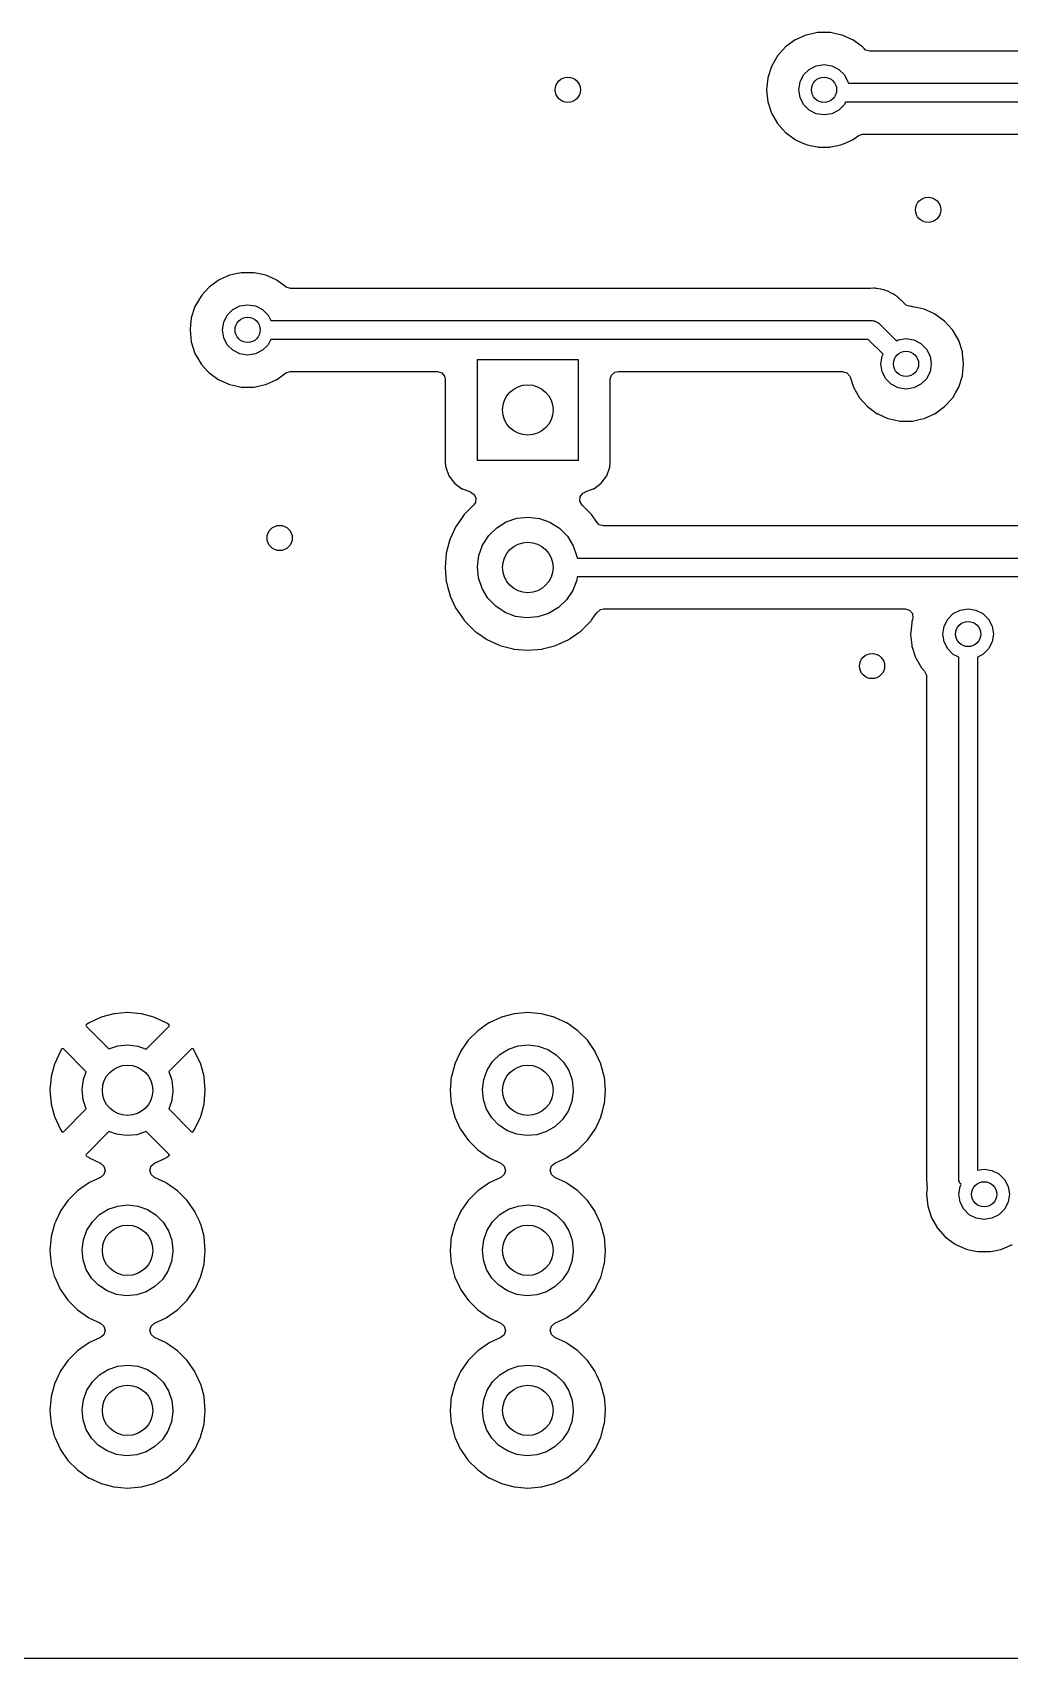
# Model space of a CAD drawing. Extents: x 120.5 to 177.9, y -124 to -74.2.
# Drawn here: x 132.48 to 147.98, y -123.95 to -98.15 of the extents above; entities that cross this region are included whole.
import ezdxf

# ---------------------------------------------------------------- set-up
doc = ezdxf.new("R2010")
doc.units = 0
doc.layers.add('BLACK', color=7, linetype='CONTINUOUS')

msp = doc.modelspace()

# ---------------------------------------------------------------- linework, layer by layer
at = {"layer": 'BLACK', "linetype": 'CONTINUOUS'}
for p, q in [((144.577, -98.2689), (144.423, -98.3811)), ((144.583, -98.2662), (144.577, -98.2689)), ((144.746, -98.1939), (144.583, -98.2662)), ((144.583, -98.2662), (144.583, -98.2662)), ((144.752, -98.1912), (144.746, -98.1939)), ((144.746, -98.1939), (144.746, -98.1939)), ((144.845, -98.1714), (144.752, -98.1912)), ((144.932, -98.1529), (144.845, -98.1714)), ((144.939, -98.1515), (144.932, -98.1529)), ((144.932, -98.1529), (144.932, -98.1529)), ((145.129, -98.1515), (144.939, -98.1515)), ((145.136, -98.1529), (145.129, -98.1515)), ((145.223, -98.1714), (145.136, -98.1529)), ((145.136, -98.1529), (145.136, -98.1529)), ((145.316, -98.1912), (145.223, -98.1714)), ((145.322, -98.1939), (145.316, -98.1912)), ((145.485, -98.2662), (145.322, -98.1939)), ((145.322, -98.1939), (145.322, -98.1939)), ((145.491, -98.2689), (145.485, -98.2662)), ((145.485, -98.2662), (145.485, -98.2662)), ((145.645, -98.3811), (145.491, -98.2689)), ((144.295, -98.5231), (144.199, -98.6884)), ((144.423, -98.3811), (144.295, -98.5231)), ((145.65, -98.386), (145.645, -98.3811)), ((145.669, -98.4074), (145.65, -98.386)), ((145.65, -98.386), (145.65, -98.386)), ((145.694, -98.4291), (145.669, -98.4074)), ((145.763, -98.4491), (145.694, -98.4291)), ((168.978, -98.4491), (145.763, -98.4491)), ((144.199, -98.6884), (144.14, -98.8701)), ((144.71, -98.8249), (144.799, -98.7364)), ((144.799, -98.7364), (144.91, -98.6796)), ((144.91, -98.6796), (145.034, -98.66)), ((145.034, -98.66), (145.158, -98.6796)), ((145.158, -98.6796), (145.269, -98.7364)), ((145.269, -98.7364), (145.358, -98.8249)), ((144.121, -99.0534), (144.12, -99.06)), ((144.12, -99.06), (144.121, -99.0666)), ((144.14, -98.8766), (144.121, -99.0534)), ((144.121, -99.0666), (144.126, -99.1131)), ((144.14, -98.8701), (144.14, -98.8766)), ((144.14, -98.8766), (144.14, -98.8766)), ((144.634, -99.06), (144.654, -98.9364)), ((144.654, -99.1836), (144.634, -99.06)), ((144.654, -98.9364), (144.71, -98.8249)), ((145.358, -98.8249), (145.414, -98.9364)), ((145.414, -98.9364), (145.418, -98.9576)), ((145.418, -98.9576), (169.398, -98.9576)), ((144.126, -99.1131), (144.14, -99.2499)), ((144.14, -99.2499), (144.199, -99.4316)), ((144.71, -99.2951), (144.654, -99.1836)), ((144.799, -99.3836), (144.71, -99.2951)), ((145.358, -99.2951), (145.269, -99.3836)), ((145.377, -99.2576), (145.358, -99.2951)), ((169.396, -99.2576), (145.377, -99.2576)), ((144.199, -99.4316), (144.295, -99.5969)), ((144.91, -99.4404), (144.799, -99.3836)), ((145.034, -99.46), (144.91, -99.4404)), ((145.158, -99.4404), (145.034, -99.46)), ((145.269, -99.3836), (145.158, -99.4404)), ((144.295, -99.5969), (144.423, -99.7389)), ((144.423, -99.7389), (144.577, -99.8511)), ((145.491, -99.8511), (145.533, -99.8208)), ((145.533, -99.8208), (145.575, -99.7902)), ((145.575, -99.7902), (145.641, -99.7663)), ((145.641, -99.7663), (145.649, -99.7661)), ((145.649, -99.7661), (168.978, -99.7661)), ((144.577, -99.8511), (144.583, -99.8538)), ((144.583, -99.8538), (144.583, -99.8538)), ((144.583, -99.8538), (144.688, -99.9006)), ((144.688, -99.9006), (144.752, -99.9288)), ((144.752, -99.9288), (144.839, -99.9474)), ((144.839, -99.9474), (144.932, -99.9671)), ((144.932, -99.9671), (144.932, -99.9671)), ((144.932, -99.9671), (144.939, -99.9685)), ((144.939, -99.9685), (145.129, -99.9685)), ((145.129, -99.9685), (145.136, -99.9671)), ((145.136, -99.9671), (145.229, -99.9474)), ((145.136, -99.9671), (145.136, -99.9671)), ((145.229, -99.9474), (145.316, -99.9288)), ((145.316, -99.9288), (145.38, -99.9006)), ((145.38, -99.9006), (145.485, -99.8538)), ((145.485, -99.8538), (145.491, -99.8511)), ((145.485, -99.8538), (145.485, -99.8538)), ((135.422, -102.087), (135.279, -102.191)), ((135.428, -102.083), (135.422, -102.087)), ((135.433, -102.079), (135.428, -102.083)), ((135.428, -102.083), (135.428, -102.083)), ((135.439, -102.076), (135.433, -102.079)), ((135.602, -102.004), (135.439, -102.076)), ((135.439, -102.076), (135.439, -102.076)), ((135.608, -102.001), (135.602, -102.004)), ((135.602, -102.004), (135.602, -102.004)), ((135.701, -101.981), (135.608, -102.001)), ((135.788, -101.963), (135.701, -101.981)), ((135.795, -101.962), (135.788, -101.963)), ((135.788, -101.963), (135.788, -101.963)), ((135.985, -101.962), (135.795, -101.962)), ((135.992, -101.963), (135.985, -101.962)), ((136.079, -101.981), (135.992, -101.963)), ((135.992, -101.963), (135.992, -101.963)), ((136.172, -102.001), (136.079, -101.981)), ((136.178, -102.004), (136.172, -102.001)), ((136.341, -102.076), (136.178, -102.004)), ((136.178, -102.004), (136.178, -102.004)), ((136.347, -102.079), (136.341, -102.076)), ((136.341, -102.076), (136.341, -102.076)), ((136.352, -102.083), (136.347, -102.079)), ((136.358, -102.087), (136.352, -102.083)), ((136.352, -102.083), (136.352, -102.083)), ((136.496, -102.187), (136.358, -102.087)), ((135.151, -102.333), (135.055, -102.498)), ((135.165, -102.318), (135.151, -102.333)), ((135.274, -102.196), (135.165, -102.318)), ((135.279, -102.191), (135.274, -102.196)), ((135.274, -102.196), (135.274, -102.196)), ((136.502, -102.191), (136.496, -102.187)), ((136.496, -102.187), (136.496, -102.187)), ((136.57, -102.212), (136.502, -102.191)), ((145.759, -102.212), (136.57, -102.212)), ((145.771, -102.211), (145.759, -102.212)), ((145.817, -102.207), (145.771, -102.211)), ((145.825, -102.208), (145.817, -102.207)), ((145.838, -102.21), (145.825, -102.208)), ((145.858, -102.212), (145.838, -102.21)), ((145.879, -102.212), (145.858, -102.212)), ((145.896, -102.216), (145.879, -102.212)), ((145.924, -102.223), (145.896, -102.216)), ((145.936, -102.225), (145.924, -102.223)), ((145.981, -102.233), (145.936, -102.225)), ((146.001, -102.241), (145.981, -102.233)), ((146.02, -102.248), (146.001, -102.241)), ((146.04, -102.253), (146.02, -102.248)), ((146.047, -102.257), (146.04, -102.253)), ((146.081, -102.275), (146.047, -102.257)), ((146.047, -102.257), (146.047, -102.257)), ((146.091, -102.28), (146.081, -102.275)), ((146.127, -102.296), (146.091, -102.28)), ((146.134, -102.299), (146.127, -102.296)), ((146.127, -102.296), (146.127, -102.296)), ((146.14, -102.304), (146.134, -102.299)), ((146.151, -102.312), (146.14, -102.304)), ((146.167, -102.323), (146.151, -102.312)), ((146.179, -102.329), (146.167, -102.323)), ((146.186, -102.333), (146.179, -102.329)), ((146.192, -102.338), (146.186, -102.333)), ((146.22, -102.365), (146.192, -102.338)), ((146.229, -102.372), (146.22, -102.365)), ((146.232, -102.375), (146.229, -102.372)), ((146.253, -102.396), (146.232, -102.375)), ((146.256, -102.398), (146.253, -102.396)), ((146.307, -102.447), (146.256, -102.398)), ((135.055, -102.498), (134.996, -102.68)), ((134.996, -102.68), (134.996, -102.687)), ((135.51, -102.746), (135.566, -102.635)), ((135.566, -102.635), (135.655, -102.546)), ((135.655, -102.546), (135.766, -102.49)), ((135.766, -102.49), (135.89, -102.47)), ((135.89, -102.47), (136.014, -102.49)), ((136.014, -102.49), (136.125, -102.546)), ((136.125, -102.546), (136.214, -102.635)), ((136.214, -102.635), (136.257, -102.72)), ((146.312, -102.454), (146.307, -102.447)), ((146.32, -102.462), (146.312, -102.454)), ((146.312, -102.454), (146.312, -102.454)), ((146.321, -102.464), (146.32, -102.462)), ((146.342, -102.481), (146.321, -102.464)), ((146.41, -102.501), (146.342, -102.481)), ((146.431, -102.501), (146.41, -102.501)), ((146.437, -102.502), (146.431, -102.501)), ((146.524, -102.521), (146.437, -102.502)), ((146.437, -102.502), (146.437, -102.502)), ((146.618, -102.541), (146.524, -102.521)), ((146.624, -102.543), (146.618, -102.541)), ((146.786, -102.616), (146.624, -102.543)), ((146.624, -102.543), (146.624, -102.543)), ((146.792, -102.618), (146.786, -102.616)), ((146.786, -102.616), (146.786, -102.616)), ((146.947, -102.731), (146.792, -102.618)), ((134.986, -102.782), (134.976, -102.87)), ((134.976, -102.87), (134.996, -103.06)), ((134.996, -102.687), (134.986, -102.782)), ((134.996, -102.687), (134.996, -102.687)), ((135.49, -102.87), (135.51, -102.746)), ((135.51, -102.994), (135.49, -102.87)), ((136.257, -102.72), (145.796, -102.72)), ((145.796, -102.72), (145.815, -102.725)), ((145.815, -102.725), (145.835, -102.725)), ((145.835, -102.725), (145.852, -102.735)), ((145.852, -102.735), (145.871, -102.74)), ((145.871, -102.74), (145.885, -102.754)), ((145.885, -102.754), (145.902, -102.764)), ((145.902, -102.764), (146.182, -103.044)), ((146.951, -102.736), (146.947, -102.731)), ((147.066, -102.863), (146.951, -102.736)), ((146.951, -102.736), (146.951, -102.736)), ((147.075, -102.873), (147.066, -102.863)), ((147.17, -103.038), (147.075, -102.873)), ((134.996, -103.06), (135.055, -103.242)), ((135.566, -103.105), (135.51, -102.994)), ((135.655, -103.194), (135.566, -103.105)), ((135.766, -103.25), (135.655, -103.194)), ((136.125, -103.194), (136.014, -103.25)), ((136.214, -103.105), (136.125, -103.194)), ((136.257, -103.02), (136.214, -103.105)), ((145.734, -103.02), (136.257, -103.02)), ((145.97, -103.256), (145.734, -103.02)), ((146.182, -103.044), (146.212, -103.029)), ((146.212, -103.029), (146.335, -103.009)), ((146.335, -103.009), (146.459, -103.029)), ((146.459, -103.029), (146.571, -103.086)), ((146.571, -103.086), (146.659, -103.174)), ((146.659, -103.174), (146.716, -103.286)), ((147.229, -103.22), (147.17, -103.038)), ((135.055, -103.242), (135.151, -103.407)), ((135.151, -103.407), (135.155, -103.412)), ((135.155, -103.412), (135.155, -103.412)), ((135.155, -103.412), (135.26, -103.528)), ((135.89, -103.27), (135.766, -103.25)), ((136.014, -103.25), (135.89, -103.27)), ((139.535, -104.94), (139.535, -103.34)), ((139.535, -103.34), (141.135, -103.34)), ((141.135, -103.34), (141.135, -104.94)), ((145.935, -103.409), (145.955, -103.286)), ((145.955, -103.533), (145.935, -103.409)), ((145.955, -103.286), (145.97, -103.256)), ((146.716, -103.286), (146.736, -103.409)), ((146.736, -103.409), (146.716, -103.533)), ((147.23, -103.226), (147.229, -103.22)), ((147.232, -103.247), (147.23, -103.226)), ((147.23, -103.226), (147.23, -103.226)), ((147.23, -103.586), (147.248, -103.416)), ((147.249, -103.409), (147.232, -103.247)), ((147.248, -103.416), (147.249, -103.409)), ((135.26, -103.528), (135.279, -103.549)), ((135.279, -103.549), (135.433, -103.661)), ((135.433, -103.661), (135.439, -103.664)), ((135.439, -103.664), (135.439, -103.664)), ((135.439, -103.664), (135.602, -103.736)), ((136.178, -103.736), (136.341, -103.664)), ((136.341, -103.664), (136.347, -103.661)), ((136.341, -103.664), (136.341, -103.664)), ((136.347, -103.661), (136.409, -103.616)), ((136.409, -103.616), (136.45, -103.586)), ((136.45, -103.586), (136.496, -103.553)), ((136.496, -103.553), (136.563, -103.529)), ((136.563, -103.529), (136.57, -103.528)), ((136.57, -103.528), (138.9, -103.528)), ((138.9, -103.528), (138.969, -103.549)), ((138.969, -103.549), (139.015, -103.602)), ((139.015, -103.602), (139.026, -103.654)), ((139.026, -103.654), (139.026, -104.988)), ((141.643, -103.654), (141.664, -103.586)), ((141.643, -104.988), (141.643, -103.654)), ((141.664, -103.586), (141.717, -103.54)), ((141.717, -103.54), (141.769, -103.528)), ((141.769, -103.528), (145.327, -103.528)), ((145.327, -103.528), (145.395, -103.549)), ((145.395, -103.549), (145.442, -103.602)), ((145.442, -103.602), (145.447, -103.616)), ((145.447, -103.616), (145.501, -103.781)), ((146.012, -103.645), (145.955, -103.533)), ((146.1, -103.733), (146.012, -103.645)), ((146.659, -103.645), (146.571, -103.733)), ((146.716, -103.533), (146.659, -103.645)), ((147.17, -103.781), (147.229, -103.599)), ((147.229, -103.599), (147.23, -103.586)), ((135.602, -103.736), (135.608, -103.739)), ((135.608, -103.739), (135.701, -103.759)), ((135.701, -103.759), (135.788, -103.777)), ((135.788, -103.777), (135.788, -103.777)), ((135.788, -103.777), (135.795, -103.778)), ((135.795, -103.778), (135.985, -103.778)), ((135.985, -103.778), (135.992, -103.777)), ((135.992, -103.777), (136.079, -103.759)), ((135.992, -103.777), (135.992, -103.777)), ((136.079, -103.759), (136.172, -103.739)), ((136.172, -103.739), (136.178, -103.736)), ((145.501, -103.781), (145.596, -103.946)), ((145.596, -103.946), (145.724, -104.088)), ((146.212, -103.79), (146.1, -103.733)), ((146.335, -103.809), (146.212, -103.79)), ((146.459, -103.79), (146.335, -103.809)), ((146.571, -103.733), (146.459, -103.79)), ((146.947, -104.088), (147.075, -103.946)), ((147.075, -103.946), (147.12, -103.868)), ((147.12, -103.868), (147.17, -103.781)), ((145.724, -104.088), (145.879, -104.201)), ((145.879, -104.201), (145.885, -104.203)), ((145.885, -104.203), (145.885, -104.203)), ((145.885, -104.203), (146.047, -104.276)), ((146.624, -104.276), (146.786, -104.203)), ((146.786, -104.203), (146.792, -104.201)), ((146.786, -104.203), (146.786, -104.203)), ((146.792, -104.201), (146.947, -104.088)), ((146.047, -104.276), (146.053, -104.278)), ((146.053, -104.278), (146.147, -104.298)), ((146.147, -104.298), (146.234, -104.317)), ((146.234, -104.317), (146.234, -104.317)), ((146.234, -104.317), (146.24, -104.318)), ((146.24, -104.318), (146.431, -104.318)), ((146.431, -104.318), (146.437, -104.317)), ((146.437, -104.317), (146.524, -104.298)), ((146.437, -104.317), (146.437, -104.317)), ((146.524, -104.298), (146.618, -104.278)), ((146.618, -104.278), (146.624, -104.276)), ((139.026, -104.988), (139.033, -105.05)), ((141.135, -104.94), (139.535, -104.94)), ((141.638, -105.035), (141.643, -104.988)), ((139.033, -105.05), (139.084, -105.187)), ((139.084, -105.187), (139.172, -105.303)), ((141.498, -105.303), (141.586, -105.187)), ((141.586, -105.187), (141.637, -105.05)), ((141.637, -105.05), (141.638, -105.035)), ((139.172, -105.303), (139.288, -105.391)), ((139.288, -105.391), (139.297, -105.394)), ((139.297, -105.394), (139.425, -105.442)), ((139.425, -105.442), (139.424, -105.444)), ((139.424, -105.444), (139.476, -105.474)), ((139.476, -105.474), (139.509, -105.537)), ((141.161, -105.588), (141.167, -105.517)), ((141.167, -105.517), (141.209, -105.46)), ((141.209, -105.46), (141.246, -105.443)), ((141.245, -105.442), (141.373, -105.394)), ((141.246, -105.443), (141.245, -105.442)), ((141.373, -105.394), (141.382, -105.391)), ((141.382, -105.391), (141.498, -105.303)), ((139.475, -105.65), (139.329, -105.796)), ((139.503, -105.607), (139.475, -105.65)), ((139.509, -105.537), (139.503, -105.607)), ((141.195, -105.65), (141.161, -105.588)), ((141.341, -105.796), (141.195, -105.65)), ((139.195, -105.988), (139.103, -106.186)), ((139.197, -105.983), (139.195, -105.988)), ((139.195, -105.988), (139.195, -105.988)), ((139.294, -105.845), (139.197, -105.983)), ((139.326, -105.8), (139.294, -105.845)), ((139.329, -105.796), (139.326, -105.8)), ((139.326, -105.8), (139.326, -105.8)), ((139.715, -106.134), (139.842, -106.01)), ((139.842, -106.01), (139.994, -105.916)), ((139.994, -105.916), (140.163, -105.859)), ((140.163, -105.859), (140.341, -105.84)), ((140.341, -105.84), (140.518, -105.861)), ((140.518, -105.861), (140.686, -105.921)), ((140.686, -105.921), (140.836, -106.017)), ((140.836, -106.017), (140.962, -106.143)), ((141.344, -105.8), (141.341, -105.796)), ((141.434, -105.928), (141.344, -105.8)), ((141.344, -105.8), (141.344, -105.8)), ((141.469, -105.961), (141.434, -105.928)), ((141.537, -105.981), (141.469, -105.961)), ((162.229, -105.981), (141.537, -105.981)), ((139.083, -106.255), (139.041, -106.412)), ((139.099, -106.196), (139.083, -106.255)), ((139.101, -106.191), (139.099, -106.196)), ((139.099, -106.196), (139.099, -106.196)), ((139.103, -106.186), (139.101, -106.191)), ((139.557, -106.452), (139.618, -106.284)), ((139.618, -106.284), (139.715, -106.134)), ((140.962, -106.143), (141.056, -106.294)), ((139.041, -106.412), (139.022, -106.64)), ((139.535, -106.629), (139.557, -106.452)), ((141.056, -106.294), (141.115, -106.463)), ((141.115, -106.463), (141.118, -106.49)), ((141.118, -106.49), (162.266, -106.49)), ((139.022, -106.64), (139.041, -106.868)), ((139.552, -106.806), (139.535, -106.629)), ((139.609, -106.976), (139.552, -106.806)), ((141.117, -106.79), (141.11, -106.839)), ((162.19, -106.79), (141.117, -106.79)), ((139.041, -106.868), (139.043, -106.873)), ((139.043, -106.873), (139.043, -106.873)), ((139.043, -106.873), (139.061, -106.941)), ((139.061, -106.941), (139.101, -107.089)), ((139.701, -107.128), (139.609, -106.976)), ((141.047, -107.006), (140.948, -107.154)), ((141.11, -106.839), (141.047, -107.006)), ((139.101, -107.089), (139.103, -107.094)), ((139.103, -107.094), (139.103, -107.094)), ((139.103, -107.094), (139.195, -107.292)), ((139.195, -107.292), (139.195, -107.292)), ((139.195, -107.292), (139.197, -107.297)), ((139.197, -107.297), (139.25, -107.372)), ((139.825, -107.256), (139.701, -107.128)), ((139.974, -107.354), (139.825, -107.256)), ((140.819, -107.277), (140.665, -107.369)), ((140.948, -107.154), (140.819, -107.277)), ((141.434, -107.352), (141.489, -107.308)), ((141.489, -107.308), (141.537, -107.298)), ((141.537, -107.298), (146.32, -107.298)), ((146.32, -107.298), (146.389, -107.319)), ((146.389, -107.319), (146.435, -107.372)), ((147.085, -107.372), (147.196, -107.316)), ((147.196, -107.316), (147.32, -107.296)), ((147.32, -107.296), (147.444, -107.316)), ((147.444, -107.316), (147.555, -107.372)), ((139.25, -107.372), (139.323, -107.476)), ((139.323, -107.476), (139.329, -107.484)), ((139.329, -107.484), (139.491, -107.646)), ((140.141, -107.416), (139.974, -107.354)), ((140.318, -107.44), (140.141, -107.416)), ((140.496, -107.424), (140.318, -107.44)), ((140.665, -107.369), (140.496, -107.424)), ((141.179, -107.646), (141.341, -107.484)), ((141.341, -107.484), (141.347, -107.476)), ((141.347, -107.476), (141.405, -107.392)), ((141.405, -107.392), (141.434, -107.352)), ((146.426, -107.513), (146.414, -107.626)), ((146.428, -107.5), (146.426, -107.506)), ((146.426, -107.506), (146.426, -107.513)), ((146.426, -107.513), (146.426, -107.513)), ((146.44, -107.463), (146.428, -107.5)), ((146.428, -107.5), (146.428, -107.5)), ((146.435, -107.372), (146.445, -107.442)), ((146.445, -107.442), (146.44, -107.463)), ((146.92, -107.696), (146.94, -107.572)), ((146.94, -107.572), (146.996, -107.461)), ((146.996, -107.461), (147.085, -107.372)), ((147.555, -107.372), (147.644, -107.461)), ((147.644, -107.461), (147.7, -107.572)), ((147.7, -107.572), (147.72, -107.696)), ((139.491, -107.646), (139.495, -107.649)), ((139.495, -107.649), (139.495, -107.649)), ((139.495, -107.649), (139.526, -107.671)), ((139.526, -107.671), (139.678, -107.778)), ((139.678, -107.778), (139.683, -107.78)), ((139.683, -107.78), (139.683, -107.78)), ((139.683, -107.78), (139.861, -107.863)), ((140.809, -107.863), (140.987, -107.78)), ((140.987, -107.78), (140.992, -107.778)), ((140.987, -107.78), (140.987, -107.78)), ((140.992, -107.778), (141.144, -107.671)), ((141.144, -107.671), (141.175, -107.649)), ((141.175, -107.649), (141.179, -107.646)), ((141.175, -107.649), (141.175, -107.649)), ((146.414, -107.626), (146.406, -107.696)), ((146.406, -107.696), (146.407, -107.703)), ((146.407, -107.703), (146.425, -107.875)), ((146.94, -107.82), (146.92, -107.696)), ((146.996, -107.931), (146.94, -107.82)), ((147.7, -107.82), (147.644, -107.931)), ((147.72, -107.696), (147.7, -107.82)), ((139.861, -107.863), (139.886, -107.874)), ((139.886, -107.874), (139.891, -107.876)), ((139.891, -107.876), (139.891, -107.876)), ((139.891, -107.876), (140.102, -107.932)), ((140.102, -107.932), (140.102, -107.932)), ((140.102, -107.932), (140.107, -107.934)), ((140.107, -107.934), (140.335, -107.953)), ((140.335, -107.953), (140.563, -107.934)), ((140.563, -107.934), (140.568, -107.932)), ((140.568, -107.932), (140.779, -107.876)), ((140.568, -107.932), (140.568, -107.932)), ((140.779, -107.876), (140.784, -107.874)), ((140.779, -107.876), (140.779, -107.876)), ((140.784, -107.874), (140.809, -107.863)), ((146.425, -107.875), (146.426, -107.886)), ((146.426, -107.886), (146.485, -108.068)), ((146.485, -108.068), (146.489, -108.073)), ((146.489, -108.073), (146.489, -108.073)), ((146.489, -108.073), (146.495, -108.085)), ((146.495, -108.085), (146.581, -108.233)), ((147.085, -108.02), (146.996, -107.931)), ((147.17, -108.063), (147.085, -108.02)), ((147.17, -116.332), (147.17, -108.063)), ((147.555, -108.02), (147.47, -108.063)), ((147.47, -108.063), (147.47, -116.202)), ((147.644, -107.931), (147.555, -108.02)), ((146.581, -108.233), (146.585, -108.238)), ((146.585, -108.238), (146.585, -108.238)), ((146.585, -108.238), (146.629, -108.286)), ((146.629, -108.286), (146.66, -108.35)), ((146.66, -108.35), (146.661, -108.371)), ((146.661, -108.371), (146.661, -116.25)), ((133.569, -113.775), (133.558, -113.779)), ((133.766, -113.722), (133.569, -113.775)), ((133.776, -113.721), (133.766, -113.722)), ((133.98, -113.703), (133.776, -113.721)), ((133.99, -113.703), (133.98, -113.703)), ((134.194, -113.721), (133.99, -113.703)), ((134.204, -113.722), (134.194, -113.721)), ((134.401, -113.775), (134.204, -113.722)), ((134.412, -113.779), (134.401, -113.775)), ((139.919, -113.775), (139.913, -113.776)), ((140.116, -113.722), (139.919, -113.775)), ((139.919, -113.775), (139.919, -113.775)), ((140.121, -113.721), (140.116, -113.722)), ((140.116, -113.722), (140.116, -113.722)), ((140.335, -113.702), (140.121, -113.721)), ((140.549, -113.721), (140.335, -113.702)), ((140.554, -113.722), (140.549, -113.721)), ((140.751, -113.775), (140.554, -113.722)), ((140.554, -113.722), (140.554, -113.722)), ((140.757, -113.776), (140.751, -113.775)), ((140.751, -113.775), (140.751, -113.775)), ((133.329, -113.895), (133.321, -113.905)), ((133.321, -113.905), (133.328, -113.919)), ((133.328, -113.919), (133.689, -114.28)), ((133.364, -113.871), (133.329, -113.895)), ((133.374, -113.865), (133.364, -113.871)), ((133.558, -113.779), (133.374, -113.865)), ((134.28, -114.281), (134.643, -113.918)), ((134.596, -113.865), (134.412, -113.779)), ((134.606, -113.871), (134.596, -113.865)), ((134.64, -113.894), (134.606, -113.871)), ((134.649, -113.906), (134.64, -113.894)), ((134.643, -113.918), (134.649, -113.906)), ((139.542, -113.99), (139.39, -114.142)), ((139.718, -113.867), (139.542, -113.99)), ((139.723, -113.865), (139.718, -113.867)), ((139.908, -113.779), (139.723, -113.865)), ((139.723, -113.865), (139.723, -113.865)), ((139.913, -113.776), (139.908, -113.778)), ((139.908, -113.778), (139.908, -113.779)), ((140.762, -113.778), (140.757, -113.776)), ((140.762, -113.779), (140.762, -113.778)), ((140.947, -113.865), (140.762, -113.779)), ((140.952, -113.867), (140.947, -113.865)), ((140.947, -113.865), (140.947, -113.865)), ((141.128, -113.99), (140.952, -113.867)), ((141.28, -114.142), (141.128, -113.99)), ((132.944, -114.28), (132.921, -114.314)), ((132.956, -114.271), (132.944, -114.28)), ((132.968, -114.277), (132.956, -114.271)), ((133.331, -114.64), (132.968, -114.277)), ((133.689, -114.28), (133.83, -114.232)), ((133.83, -114.232), (133.99, -114.215)), ((133.99, -114.215), (134.149, -114.234)), ((134.149, -114.234), (134.28, -114.281)), ((135.001, -114.278), (134.64, -114.639)), ((135.015, -114.271), (135.001, -114.278)), ((135.025, -114.279), (135.015, -114.271)), ((135.049, -114.314), (135.025, -114.279)), ((139.39, -114.142), (139.267, -114.318)), ((139.892, -114.368), (140.028, -114.284)), ((140.028, -114.284), (140.18, -114.232)), ((140.18, -114.232), (140.34, -114.215)), ((140.34, -114.215), (140.499, -114.234)), ((140.499, -114.234), (140.651, -114.288)), ((140.651, -114.288), (140.786, -114.374)), ((141.403, -114.318), (141.28, -114.142)), ((132.825, -114.519), (132.772, -114.716)), ((132.829, -114.508), (132.825, -114.519)), ((132.915, -114.324), (132.829, -114.508)), ((132.921, -114.314), (132.915, -114.324)), ((135.055, -114.324), (135.049, -114.314)), ((135.141, -114.508), (135.055, -114.324)), ((135.145, -114.519), (135.141, -114.508)), ((135.198, -114.716), (135.145, -114.519)), ((139.175, -114.519), (139.122, -114.716)), ((139.176, -114.513), (139.175, -114.519)), ((139.175, -114.519), (139.175, -114.519)), ((139.213, -114.434), (139.176, -114.513)), ((139.265, -114.323), (139.213, -114.434)), ((139.267, -114.318), (139.265, -114.323)), ((139.265, -114.323), (139.265, -114.323)), ((139.69, -114.615), (139.777, -114.48)), ((139.777, -114.48), (139.892, -114.368)), ((140.786, -114.374), (140.899, -114.488)), ((140.899, -114.488), (140.984, -114.624)), ((141.405, -114.323), (141.403, -114.318)), ((141.457, -114.434), (141.405, -114.323)), ((141.405, -114.323), (141.405, -114.323)), ((141.494, -114.513), (141.457, -114.434)), ((141.495, -114.519), (141.494, -114.513)), ((141.548, -114.716), (141.495, -114.519)), ((141.495, -114.519), (141.495, -114.519)), ((132.771, -114.726), (132.753, -114.93)), ((132.772, -114.716), (132.771, -114.726)), ((133.265, -114.925), (133.285, -114.766)), ((133.285, -114.766), (133.331, -114.64)), ((134.64, -114.639), (134.687, -114.775)), ((134.687, -114.775), (134.705, -114.935)), ((135.199, -114.726), (135.198, -114.716)), ((135.217, -114.93), (135.199, -114.726)), ((139.121, -114.721), (139.102, -114.935)), ((139.122, -114.716), (139.121, -114.721)), ((139.615, -114.925), (139.635, -114.766)), ((139.635, -114.766), (139.69, -114.615)), ((140.984, -114.624), (141.037, -114.775)), ((141.037, -114.775), (141.055, -114.935)), ((141.549, -114.721), (141.548, -114.716)), ((141.568, -114.935), (141.549, -114.721)), ((132.753, -114.93), (132.753, -114.94)), ((132.753, -114.94), (132.771, -115.144)), ((133.281, -115.085), (133.265, -114.925)), ((134.705, -114.955), (134.682, -115.114)), ((134.705, -114.935), (134.705, -114.955)), ((135.199, -115.144), (135.217, -114.94)), ((135.217, -114.94), (135.217, -114.93)), ((139.102, -114.935), (139.121, -115.149)), ((139.631, -115.085), (139.615, -114.925)), ((141.055, -114.955), (141.032, -115.114)), ((141.055, -114.935), (141.055, -114.955)), ((141.549, -115.149), (141.568, -114.935)), ((132.771, -115.144), (132.772, -115.154)), ((132.772, -115.154), (132.825, -115.351)), ((132.969, -115.592), (133.329, -115.231)), ((133.329, -115.231), (133.281, -115.085)), ((134.682, -115.114), (134.639, -115.229)), ((134.639, -115.229), (135.002, -115.593)), ((135.145, -115.351), (135.198, -115.154)), ((135.198, -115.154), (135.199, -115.144)), ((139.121, -115.149), (139.122, -115.154)), ((139.122, -115.154), (139.122, -115.154)), ((139.122, -115.154), (139.152, -115.268)), ((139.152, -115.268), (139.176, -115.357)), ((139.681, -115.237), (139.631, -115.085)), ((139.765, -115.374), (139.681, -115.237)), ((140.975, -115.264), (140.887, -115.398)), ((141.032, -115.114), (140.975, -115.264)), ((141.494, -115.357), (141.518, -115.268)), ((141.518, -115.268), (141.548, -115.154)), ((141.548, -115.154), (141.549, -115.149)), ((141.548, -115.154), (141.548, -115.154)), ((132.825, -115.351), (132.829, -115.362)), ((132.829, -115.362), (132.915, -115.546)), ((132.915, -115.546), (132.921, -115.556)), ((132.921, -115.556), (132.945, -115.591)), ((135.026, -115.59), (135.049, -115.556)), ((135.049, -115.556), (135.055, -115.546)), ((135.055, -115.546), (135.141, -115.362)), ((135.141, -115.362), (135.145, -115.351)), ((139.176, -115.357), (139.178, -115.362)), ((139.178, -115.362), (139.179, -115.362)), ((139.179, -115.362), (139.264, -115.545)), ((139.264, -115.545), (139.267, -115.552)), ((139.267, -115.552), (139.39, -115.728)), ((139.876, -115.49), (139.765, -115.374)), ((140.01, -115.578), (139.876, -115.49)), ((140.161, -115.634), (140.01, -115.578)), ((140.77, -115.509), (140.632, -115.591)), ((140.887, -115.398), (140.77, -115.509)), ((141.28, -115.728), (141.403, -115.552)), ((141.403, -115.552), (141.406, -115.545)), ((141.406, -115.545), (141.491, -115.362)), ((141.491, -115.362), (141.492, -115.362)), ((141.492, -115.362), (141.494, -115.357)), ((132.945, -115.591), (132.955, -115.599)), ((132.955, -115.599), (132.969, -115.592)), ((133.69, -115.589), (133.327, -115.952)), ((133.811, -115.634), (133.69, -115.589)), ((133.97, -115.655), (133.811, -115.634)), ((134.13, -115.64), (133.97, -115.655)), ((134.282, -115.591), (134.13, -115.64)), ((134.642, -115.951), (134.282, -115.591)), ((135.002, -115.593), (135.014, -115.599)), ((135.014, -115.599), (135.026, -115.59)), ((139.39, -115.728), (139.542, -115.88)), ((140.32, -115.655), (140.161, -115.634)), ((140.48, -115.64), (140.32, -115.655)), ((140.632, -115.591), (140.48, -115.64)), ((141.128, -115.88), (141.28, -115.728)), ((133.327, -115.952), (133.321, -115.964)), ((133.321, -115.964), (133.33, -115.976)), ((133.33, -115.976), (133.364, -115.999)), ((133.364, -115.999), (133.374, -116.005)), ((133.374, -116.005), (133.557, -116.091)), ((133.557, -116.091), (133.611, -116.137)), ((134.36, -116.136), (134.413, -116.091)), ((134.413, -116.091), (134.596, -116.005)), ((134.596, -116.005), (134.606, -115.999)), ((134.606, -115.999), (134.641, -115.975)), ((134.641, -115.975), (134.649, -115.965)), ((134.649, -115.965), (134.642, -115.951)), ((139.542, -115.88), (139.718, -116.003)), ((139.718, -116.003), (139.723, -116.005)), ((139.723, -116.005), (139.723, -116.005)), ((139.723, -116.005), (139.907, -116.091)), ((139.907, -116.091), (139.96, -116.138)), ((140.711, -116.136), (140.763, -116.091)), ((140.763, -116.091), (140.947, -116.005)), ((140.947, -116.005), (140.952, -116.003)), ((140.947, -116.005), (140.947, -116.005)), ((140.952, -116.003), (141.128, -115.88)), ((133.557, -116.319), (133.373, -116.405)), ((133.61, -116.274), (133.557, -116.319)), ((133.63, -116.206), (133.61, -116.274)), ((133.611, -116.137), (133.63, -116.206)), ((134.34, -116.204), (134.36, -116.136)), ((134.359, -116.272), (134.34, -116.204)), ((134.413, -116.319), (134.359, -116.272)), ((134.597, -116.405), (134.413, -116.319)), ((139.907, -116.319), (139.723, -116.405)), ((139.959, -116.274), (139.907, -116.319)), ((139.979, -116.206), (139.959, -116.274)), ((139.96, -116.138), (139.979, -116.206)), ((140.691, -116.204), (140.711, -116.136)), ((140.71, -116.272), (140.691, -116.204)), ((140.763, -116.319), (140.71, -116.272)), ((140.947, -116.405), (140.763, -116.319)), ((146.661, -116.262), (146.659, -116.27)), ((146.659, -116.27), (146.659, -116.277)), ((146.659, -116.277), (146.661, -116.34)), ((146.661, -116.25), (146.661, -116.262)), ((146.661, -116.34), (146.661, -116.344)), ((146.661, -116.344), (146.661, -116.373)), ((147.175, -116.351), (147.17, -116.332)), ((147.175, -116.371), (147.175, -116.351)), ((147.47, -116.202), (147.574, -116.186)), ((147.574, -116.186), (147.698, -116.206)), ((147.698, -116.206), (147.809, -116.262)), ((147.809, -116.262), (147.898, -116.351)), ((147.898, -116.351), (147.954, -116.462)), ((133.192, -116.53), (133.04, -116.682)), ((133.368, -116.407), (133.192, -116.53)), ((133.373, -116.405), (133.368, -116.407)), ((133.373, -116.405), (133.373, -116.405)), ((134.602, -116.407), (134.597, -116.405)), ((134.597, -116.405), (134.597, -116.405)), ((134.778, -116.53), (134.602, -116.407)), ((134.93, -116.682), (134.778, -116.53)), ((139.542, -116.53), (139.39, -116.682)), ((139.718, -116.407), (139.542, -116.53)), ((139.723, -116.405), (139.718, -116.407)), ((139.723, -116.405), (139.723, -116.405)), ((140.952, -116.407), (140.947, -116.405)), ((140.947, -116.405), (140.947, -116.405)), ((141.128, -116.53), (140.952, -116.407)), ((141.28, -116.682), (141.128, -116.53)), ((146.667, -116.522), (146.66, -116.586)), ((146.66, -116.586), (146.68, -116.776)), ((146.661, -116.373), (146.662, -116.378)), ((146.662, -116.378), (146.663, -116.39)), ((146.663, -116.39), (146.664, -116.436)), ((146.664, -116.436), (146.667, -116.443)), ((146.667, -116.443), (146.668, -116.451)), ((146.668, -116.451), (146.667, -116.451)), ((146.667, -116.451), (146.671, -116.49)), ((146.671, -116.49), (146.667, -116.522)), ((147.174, -116.586), (147.194, -116.462)), ((147.194, -116.71), (147.174, -116.586)), ((147.185, -116.388), (147.175, -116.371)), ((147.19, -116.407), (147.185, -116.388)), ((147.204, -116.421), (147.19, -116.407)), ((147.194, -116.462), (147.21, -116.431)), ((147.21, -116.431), (147.204, -116.421)), ((147.954, -116.462), (147.974, -116.586)), ((147.974, -116.586), (147.954, -116.71)), ((132.915, -116.863), (132.846, -117.011)), ((132.917, -116.858), (132.915, -116.863)), ((132.915, -116.863), (132.915, -116.863)), ((133.04, -116.682), (132.917, -116.858)), ((133.542, -116.908), (133.678, -116.824)), ((133.678, -116.824), (133.83, -116.772)), ((133.83, -116.772), (133.99, -116.755)), ((133.99, -116.755), (134.149, -116.774)), ((134.149, -116.774), (134.301, -116.828)), ((134.301, -116.828), (134.436, -116.914)), ((135.053, -116.858), (134.93, -116.682)), ((135.055, -116.863), (135.053, -116.858)), ((135.124, -117.011), (135.055, -116.863)), ((135.055, -116.863), (135.055, -116.863)), ((139.265, -116.863), (139.196, -117.011)), ((139.267, -116.858), (139.265, -116.863)), ((139.265, -116.863), (139.265, -116.863)), ((139.39, -116.682), (139.267, -116.858)), ((139.892, -116.908), (140.028, -116.824)), ((140.028, -116.824), (140.18, -116.772)), ((140.18, -116.772), (140.34, -116.755)), ((140.34, -116.755), (140.499, -116.774)), ((140.499, -116.774), (140.651, -116.828)), ((140.651, -116.828), (140.786, -116.914)), ((141.403, -116.858), (141.28, -116.682)), ((141.405, -116.863), (141.403, -116.858)), ((141.474, -117.011), (141.405, -116.863)), ((141.405, -116.863), (141.405, -116.863)), ((146.68, -116.776), (146.739, -116.958)), ((147.25, -116.821), (147.194, -116.71)), ((147.339, -116.91), (147.25, -116.821)), ((147.898, -116.821), (147.809, -116.91)), ((147.954, -116.71), (147.898, -116.821)), ((132.825, -117.059), (132.772, -117.256)), ((132.826, -117.053), (132.825, -117.059)), ((132.825, -117.059), (132.825, -117.059)), ((132.846, -117.011), (132.826, -117.053)), ((133.34, -117.155), (133.427, -117.02)), ((133.427, -117.02), (133.542, -116.908)), ((134.436, -116.914), (134.549, -117.028)), ((134.549, -117.028), (134.634, -117.164)), ((135.144, -117.053), (135.124, -117.011)), ((135.145, -117.059), (135.144, -117.053)), ((135.198, -117.256), (135.145, -117.059)), ((135.145, -117.059), (135.145, -117.059)), ((139.175, -117.059), (139.122, -117.256)), ((139.176, -117.053), (139.175, -117.059)), ((139.175, -117.059), (139.175, -117.059)), ((139.196, -117.011), (139.176, -117.053)), ((139.69, -117.155), (139.777, -117.02)), ((139.777, -117.02), (139.892, -116.908)), ((140.786, -116.914), (140.899, -117.028)), ((140.899, -117.028), (140.984, -117.164)), ((141.494, -117.053), (141.474, -117.011)), ((141.495, -117.059), (141.494, -117.053)), ((141.548, -117.256), (141.495, -117.059)), ((141.495, -117.059), (141.495, -117.059)), ((146.739, -116.958), (146.835, -117.123)), ((146.835, -117.123), (146.839, -117.128)), ((146.839, -117.128), (146.839, -117.128)), ((146.839, -117.128), (146.958, -117.26)), ((147.45, -116.966), (147.339, -116.91)), ((147.574, -116.986), (147.45, -116.966)), ((147.698, -116.966), (147.574, -116.986)), ((147.809, -116.91), (147.698, -116.966)), ((132.771, -117.261), (132.752, -117.475)), ((132.772, -117.256), (132.771, -117.261)), ((133.265, -117.465), (133.285, -117.306)), ((133.285, -117.306), (133.34, -117.155)), ((134.634, -117.164), (134.687, -117.315)), ((134.687, -117.315), (134.705, -117.475)), ((135.199, -117.261), (135.198, -117.256)), ((135.218, -117.475), (135.199, -117.261)), ((139.121, -117.261), (139.102, -117.475)), ((139.122, -117.256), (139.121, -117.261)), ((139.615, -117.465), (139.635, -117.306)), ((139.635, -117.306), (139.69, -117.155)), ((140.984, -117.164), (141.037, -117.315)), ((141.037, -117.315), (141.055, -117.475)), ((141.549, -117.261), (141.548, -117.256)), ((141.568, -117.475), (141.549, -117.261)), ((146.958, -117.26), (146.963, -117.265)), ((146.963, -117.265), (147.117, -117.377)), ((147.117, -117.377), (147.123, -117.38)), ((147.123, -117.38), (147.123, -117.38)), ((147.123, -117.38), (147.281, -117.45)), ((147.867, -117.45), (148.025, -117.38)), ((132.752, -117.475), (132.771, -117.689)), ((133.281, -117.625), (133.265, -117.465)), ((133.331, -117.777), (133.281, -117.625)), ((134.705, -117.495), (134.682, -117.654)), ((134.705, -117.475), (134.705, -117.495)), ((135.199, -117.689), (135.218, -117.475)), ((139.102, -117.475), (139.121, -117.689)), ((139.631, -117.625), (139.615, -117.465)), ((139.681, -117.777), (139.631, -117.625)), ((141.055, -117.495), (141.032, -117.654)), ((141.055, -117.475), (141.055, -117.495)), ((141.549, -117.689), (141.568, -117.475)), ((147.281, -117.45), (147.292, -117.455)), ((147.292, -117.455), (147.385, -117.475)), ((147.385, -117.475), (147.472, -117.493)), ((147.472, -117.493), (147.472, -117.493)), ((147.472, -117.493), (147.479, -117.494)), ((147.479, -117.494), (147.669, -117.494)), ((147.669, -117.494), (147.676, -117.493)), ((147.676, -117.493), (147.763, -117.475)), ((147.676, -117.493), (147.676, -117.493)), ((147.763, -117.475), (147.856, -117.455)), ((147.856, -117.455), (147.867, -117.45)), ((132.771, -117.689), (132.772, -117.694)), ((132.772, -117.694), (132.772, -117.694)), ((132.772, -117.694), (132.823, -117.884)), ((132.823, -117.884), (132.826, -117.897)), ((132.826, -117.897), (132.828, -117.902)), ((132.828, -117.902), (132.829, -117.902)), ((132.829, -117.902), (132.899, -118.054)), ((133.415, -117.914), (133.331, -117.777)), ((134.625, -117.804), (134.537, -117.938)), ((134.682, -117.654), (134.625, -117.804)), ((135.071, -118.054), (135.141, -117.902)), ((135.141, -117.902), (135.142, -117.902)), ((135.142, -117.902), (135.144, -117.897)), ((135.144, -117.897), (135.147, -117.884)), ((135.147, -117.884), (135.198, -117.694)), ((135.198, -117.694), (135.199, -117.689)), ((135.198, -117.694), (135.198, -117.694)), ((139.121, -117.689), (139.122, -117.694)), ((139.122, -117.694), (139.122, -117.694)), ((139.122, -117.694), (139.173, -117.884)), ((139.173, -117.884), (139.176, -117.897)), ((139.176, -117.897), (139.178, -117.902)), ((139.178, -117.902), (139.179, -117.902)), ((139.179, -117.902), (139.249, -118.054)), ((139.765, -117.914), (139.681, -117.777)), ((140.975, -117.804), (140.887, -117.938)), ((141.032, -117.654), (140.975, -117.804)), ((141.421, -118.054), (141.491, -117.902)), ((141.491, -117.902), (141.492, -117.902)), ((141.492, -117.902), (141.494, -117.897)), ((141.494, -117.897), (141.497, -117.884)), ((141.497, -117.884), (141.548, -117.694)), ((141.548, -117.694), (141.549, -117.689)), ((141.548, -117.694), (141.548, -117.694)), ((132.899, -118.054), (132.917, -118.092)), ((132.917, -118.092), (133.04, -118.268)), ((133.526, -118.03), (133.415, -117.914)), ((133.66, -118.118), (133.526, -118.03)), ((133.811, -118.174), (133.66, -118.118)), ((134.282, -118.131), (134.13, -118.18)), ((134.42, -118.049), (134.282, -118.131)), ((134.537, -117.938), (134.42, -118.049)), ((134.93, -118.268), (135.053, -118.092)), ((135.053, -118.092), (135.071, -118.054)), ((139.249, -118.054), (139.267, -118.092)), ((139.267, -118.092), (139.39, -118.268)), ((139.876, -118.03), (139.765, -117.914)), ((140.01, -118.118), (139.876, -118.03)), ((140.161, -118.174), (140.01, -118.118)), ((140.632, -118.131), (140.48, -118.18)), ((140.77, -118.049), (140.632, -118.131)), ((140.887, -117.938), (140.77, -118.049)), ((141.28, -118.268), (141.403, -118.092)), ((141.403, -118.092), (141.421, -118.054)), ((133.04, -118.268), (133.192, -118.42)), ((133.97, -118.195), (133.811, -118.174)), ((134.13, -118.18), (133.97, -118.195)), ((134.778, -118.42), (134.93, -118.268)), ((139.39, -118.268), (139.542, -118.42)), ((140.32, -118.195), (140.161, -118.174)), ((140.48, -118.18), (140.32, -118.195)), ((141.128, -118.42), (141.28, -118.268)), ((133.192, -118.42), (133.368, -118.543)), ((133.368, -118.543), (133.373, -118.545)), ((133.373, -118.545), (133.373, -118.545)), ((133.373, -118.545), (133.557, -118.631)), ((133.557, -118.631), (133.61, -118.678)), ((134.341, -118.744), (134.361, -118.676)), ((134.361, -118.676), (134.413, -118.631)), ((134.413, -118.631), (134.597, -118.545)), ((134.597, -118.545), (134.602, -118.543)), ((134.597, -118.545), (134.597, -118.545)), ((134.602, -118.543), (134.778, -118.42)), ((139.542, -118.42), (139.718, -118.543)), ((139.718, -118.543), (139.723, -118.545)), ((139.723, -118.545), (139.723, -118.545)), ((139.723, -118.545), (139.907, -118.631)), ((139.907, -118.631), (139.96, -118.678)), ((140.691, -118.744), (140.711, -118.676)), ((140.711, -118.676), (140.763, -118.631)), ((140.763, -118.631), (140.947, -118.545)), ((140.947, -118.545), (140.952, -118.543)), ((140.947, -118.545), (140.947, -118.545)), ((140.952, -118.543), (141.128, -118.42)), ((133.557, -118.859), (133.373, -118.945)), ((133.609, -118.814), (133.557, -118.859)), ((133.629, -118.746), (133.609, -118.814)), ((133.61, -118.678), (133.629, -118.746)), ((134.36, -118.812), (134.341, -118.744)), ((134.413, -118.859), (134.36, -118.812)), ((134.597, -118.945), (134.413, -118.859)), ((139.907, -118.859), (139.723, -118.945)), ((139.959, -118.814), (139.907, -118.859)), ((139.979, -118.746), (139.959, -118.814)), ((139.96, -118.678), (139.979, -118.746)), ((140.71, -118.812), (140.691, -118.744)), ((140.763, -118.859), (140.71, -118.812)), ((140.947, -118.945), (140.763, -118.859)), ((133.192, -119.07), (133.04, -119.222)), ((133.368, -118.947), (133.192, -119.07)), ((133.373, -118.945), (133.368, -118.947)), ((133.373, -118.945), (133.373, -118.945)), ((134.602, -118.947), (134.597, -118.945)), ((134.597, -118.945), (134.597, -118.945)), ((134.778, -119.07), (134.602, -118.947)), ((134.93, -119.222), (134.778, -119.07)), ((139.542, -119.07), (139.39, -119.222)), ((139.718, -118.947), (139.542, -119.07)), ((139.723, -118.945), (139.718, -118.947)), ((139.723, -118.945), (139.723, -118.945)), ((140.952, -118.947), (140.947, -118.945)), ((140.947, -118.945), (140.947, -118.945)), ((141.128, -119.07), (140.952, -118.947)), ((141.28, -119.222), (141.128, -119.07)), ((132.895, -119.447), (132.826, -119.593)), ((132.915, -119.403), (132.895, -119.447)), ((132.917, -119.398), (132.915, -119.403)), ((132.915, -119.403), (132.915, -119.403)), ((133.04, -119.222), (132.917, -119.398)), ((133.427, -119.56), (133.542, -119.448)), ((133.542, -119.448), (133.678, -119.364)), ((133.678, -119.364), (133.83, -119.312)), ((133.83, -119.312), (133.99, -119.295)), ((133.99, -119.295), (134.149, -119.314)), ((134.149, -119.314), (134.301, -119.368)), ((134.301, -119.368), (134.436, -119.454)), ((135.053, -119.398), (134.93, -119.222)), ((135.055, -119.403), (135.053, -119.398)), ((135.075, -119.447), (135.055, -119.403)), ((135.055, -119.403), (135.055, -119.403)), ((135.144, -119.593), (135.075, -119.447)), ((139.245, -119.447), (139.176, -119.593)), ((139.265, -119.403), (139.245, -119.447)), ((139.267, -119.398), (139.265, -119.403)), ((139.265, -119.403), (139.265, -119.403)), ((139.39, -119.222), (139.267, -119.398)), ((139.777, -119.56), (139.892, -119.448)), ((139.892, -119.448), (140.028, -119.364)), ((140.028, -119.364), (140.18, -119.312)), ((140.18, -119.312), (140.34, -119.295)), ((140.34, -119.295), (140.499, -119.314)), ((140.499, -119.314), (140.651, -119.368)), ((140.651, -119.368), (140.786, -119.454)), ((141.403, -119.398), (141.28, -119.222)), ((141.405, -119.403), (141.403, -119.398)), ((141.425, -119.447), (141.405, -119.403)), ((141.405, -119.403), (141.405, -119.403)), ((141.494, -119.593), (141.425, -119.447)), ((132.825, -119.599), (132.772, -119.796)), ((132.826, -119.593), (132.825, -119.599)), ((132.825, -119.599), (132.825, -119.599)), ((133.285, -119.846), (133.34, -119.695)), ((133.34, -119.695), (133.427, -119.56)), ((134.436, -119.454), (134.549, -119.568)), ((134.549, -119.568), (134.634, -119.704)), ((134.634, -119.704), (134.687, -119.855)), ((135.145, -119.599), (135.144, -119.593)), ((135.198, -119.796), (135.145, -119.599)), ((135.145, -119.599), (135.145, -119.599)), ((139.175, -119.599), (139.122, -119.796)), ((139.176, -119.593), (139.175, -119.599)), ((139.175, -119.599), (139.175, -119.599)), ((139.635, -119.846), (139.69, -119.695)), ((139.69, -119.695), (139.777, -119.56)), ((140.786, -119.454), (140.899, -119.568)), ((140.899, -119.568), (140.984, -119.704)), ((140.984, -119.704), (141.037, -119.855)), ((141.495, -119.599), (141.494, -119.593)), ((141.548, -119.796), (141.495, -119.599)), ((141.495, -119.599), (141.495, -119.599)), ((132.771, -119.801), (132.752, -120.015)), ((132.772, -119.796), (132.771, -119.801)), ((133.265, -120.005), (133.285, -119.846)), ((134.687, -119.855), (134.705, -120.015)), ((135.199, -119.801), (135.198, -119.796)), ((135.218, -120.015), (135.199, -119.801)), ((139.121, -119.801), (139.102, -120.015)), ((139.122, -119.796), (139.121, -119.801)), ((139.615, -120.005), (139.635, -119.846)), ((141.037, -119.855), (141.055, -120.015)), ((141.549, -119.801), (141.548, -119.796)), ((141.565, -119.98), (141.549, -119.801)), ((132.752, -120.015), (132.771, -120.229)), ((133.281, -120.165), (133.265, -120.005)), ((133.331, -120.317), (133.281, -120.165)), ((134.682, -120.194), (134.625, -120.344)), ((134.705, -120.035), (134.682, -120.194)), ((134.705, -120.015), (134.705, -120.035)), ((135.199, -120.229), (135.218, -120.015)), ((139.102, -120.015), (139.121, -120.229)), ((139.631, -120.165), (139.615, -120.005)), ((139.681, -120.317), (139.631, -120.165)), ((141.032, -120.194), (140.975, -120.344)), ((141.055, -120.035), (141.032, -120.194)), ((141.055, -120.015), (141.055, -120.035)), ((141.549, -120.229), (141.568, -120.015)), ((141.568, -120.015), (141.565, -119.98)), ((132.771, -120.229), (132.772, -120.234)), ((132.772, -120.234), (132.772, -120.234)), ((132.772, -120.234), (132.821, -120.419)), ((132.821, -120.419), (132.826, -120.437)), ((132.826, -120.437), (132.828, -120.442)), ((132.828, -120.442), (132.829, -120.442)), ((132.829, -120.442), (132.914, -120.625)), ((133.415, -120.454), (133.331, -120.317)), ((133.526, -120.57), (133.415, -120.454)), ((134.537, -120.478), (134.42, -120.589)), ((134.625, -120.344), (134.537, -120.478)), ((135.056, -120.625), (135.141, -120.442)), ((135.141, -120.442), (135.142, -120.442)), ((135.142, -120.442), (135.144, -120.437)), ((135.144, -120.437), (135.149, -120.419)), ((135.149, -120.419), (135.198, -120.234)), ((135.198, -120.234), (135.199, -120.229)), ((135.198, -120.234), (135.198, -120.234)), ((139.121, -120.229), (139.122, -120.234)), ((139.122, -120.234), (139.122, -120.234)), ((139.122, -120.234), (139.171, -120.419)), ((139.171, -120.419), (139.176, -120.437)), ((139.176, -120.437), (139.178, -120.442)), ((139.178, -120.442), (139.179, -120.442)), ((139.179, -120.442), (139.264, -120.625)), ((139.765, -120.454), (139.681, -120.317)), ((139.876, -120.57), (139.765, -120.454)), ((140.887, -120.478), (140.77, -120.589)), ((140.975, -120.344), (140.887, -120.478)), ((141.406, -120.625), (141.491, -120.442)), ((141.491, -120.442), (141.492, -120.442)), ((141.492, -120.442), (141.494, -120.437)), ((141.494, -120.437), (141.499, -120.419)), ((141.499, -120.419), (141.548, -120.234)), ((141.548, -120.234), (141.549, -120.229)), ((141.548, -120.234), (141.548, -120.234)), ((132.914, -120.625), (132.917, -120.632)), ((132.917, -120.632), (133.04, -120.808)), ((133.66, -120.658), (133.526, -120.57)), ((133.811, -120.714), (133.66, -120.658)), ((133.97, -120.735), (133.811, -120.714)), ((134.13, -120.72), (133.97, -120.735)), ((134.282, -120.671), (134.13, -120.72)), ((134.42, -120.589), (134.282, -120.671)), ((134.93, -120.808), (135.053, -120.632)), ((135.053, -120.632), (135.056, -120.625)), ((139.264, -120.625), (139.267, -120.632)), ((139.267, -120.632), (139.39, -120.808)), ((140.01, -120.658), (139.876, -120.57)), ((140.161, -120.714), (140.01, -120.658)), ((140.32, -120.735), (140.161, -120.714)), ((140.48, -120.72), (140.32, -120.735)), ((140.632, -120.671), (140.48, -120.72)), ((140.77, -120.589), (140.632, -120.671)), ((141.28, -120.808), (141.403, -120.632)), ((141.403, -120.632), (141.406, -120.625)), ((133.04, -120.808), (133.192, -120.96)), ((133.192, -120.96), (133.368, -121.083)), ((134.602, -121.083), (134.778, -120.96)), ((134.778, -120.96), (134.93, -120.808)), ((139.39, -120.808), (139.542, -120.96)), ((139.542, -120.96), (139.718, -121.083)), ((140.952, -121.083), (141.128, -120.96)), ((141.128, -120.96), (141.28, -120.808)), ((133.368, -121.083), (133.373, -121.085)), ((133.373, -121.085), (133.373, -121.085)), ((133.373, -121.085), (133.558, -121.171)), ((133.558, -121.171), (133.563, -121.174)), ((133.563, -121.174), (133.569, -121.175)), ((133.569, -121.175), (133.569, -121.175)), ((133.569, -121.175), (133.766, -121.228)), ((133.766, -121.228), (133.766, -121.228)), ((133.766, -121.228), (133.771, -121.229)), ((133.771, -121.229), (133.985, -121.248)), ((133.985, -121.248), (134.199, -121.229)), ((134.199, -121.229), (134.204, -121.228)), ((134.204, -121.228), (134.401, -121.175)), ((134.204, -121.228), (134.204, -121.228)), ((134.401, -121.175), (134.407, -121.174)), ((134.401, -121.175), (134.401, -121.175)), ((134.407, -121.174), (134.412, -121.171)), ((134.412, -121.171), (134.597, -121.085)), ((134.597, -121.085), (134.602, -121.083)), ((134.597, -121.085), (134.597, -121.085)), ((139.718, -121.083), (139.723, -121.085)), ((139.723, -121.085), (139.723, -121.085)), ((139.723, -121.085), (139.908, -121.171)), ((139.908, -121.171), (139.913, -121.174)), ((139.913, -121.174), (139.919, -121.175)), ((139.919, -121.175), (139.919, -121.175)), ((139.919, -121.175), (140.116, -121.228)), ((140.116, -121.228), (140.116, -121.228)), ((140.116, -121.228), (140.121, -121.229)), ((140.121, -121.229), (140.335, -121.248)), ((140.335, -121.248), (140.549, -121.229)), ((140.549, -121.229), (140.554, -121.228)), ((140.554, -121.228), (140.751, -121.175)), ((140.554, -121.228), (140.554, -121.228)), ((140.751, -121.175), (140.757, -121.174)), ((140.751, -121.175), (140.751, -121.175)), ((140.757, -121.174), (140.762, -121.171)), ((140.762, -121.171), (140.947, -121.085)), ((140.947, -121.085), (140.952, -121.083)), ((140.947, -121.085), (140.947, -121.085)), ((151.69, -123.951), (120.649, -123.951))]:
    msp.add_line(p, q, dxfattribs=at)
at = {"layer": 'BLACK'}
for centre, radius in [((140.97, -99.06), 0.2), ((145.034, -99.06), 0.2), ((146.685, -100.965), 0.2), ((135.89, -102.87), 0.2), ((146.335, -103.409), 0.2), ((140.335, -104.14), 0.4), ((136.398, -106.172), 0.2), ((140.335, -106.64), 0.4), ((147.32, -107.696), 0.2), ((145.796, -108.204), 0.2), ((133.985, -114.935), 0.4), ((140.335, -114.935), 0.4), ((147.574, -116.586), 0.2), ((133.985, -117.475), 0.4), ((140.335, -117.475), 0.4), ((133.985, -120.015), 0.4), ((140.335, -120.015), 0.4)]:
    msp.add_circle(centre, radius, dxfattribs=at)

doc.saveas('drawing.dxf')
